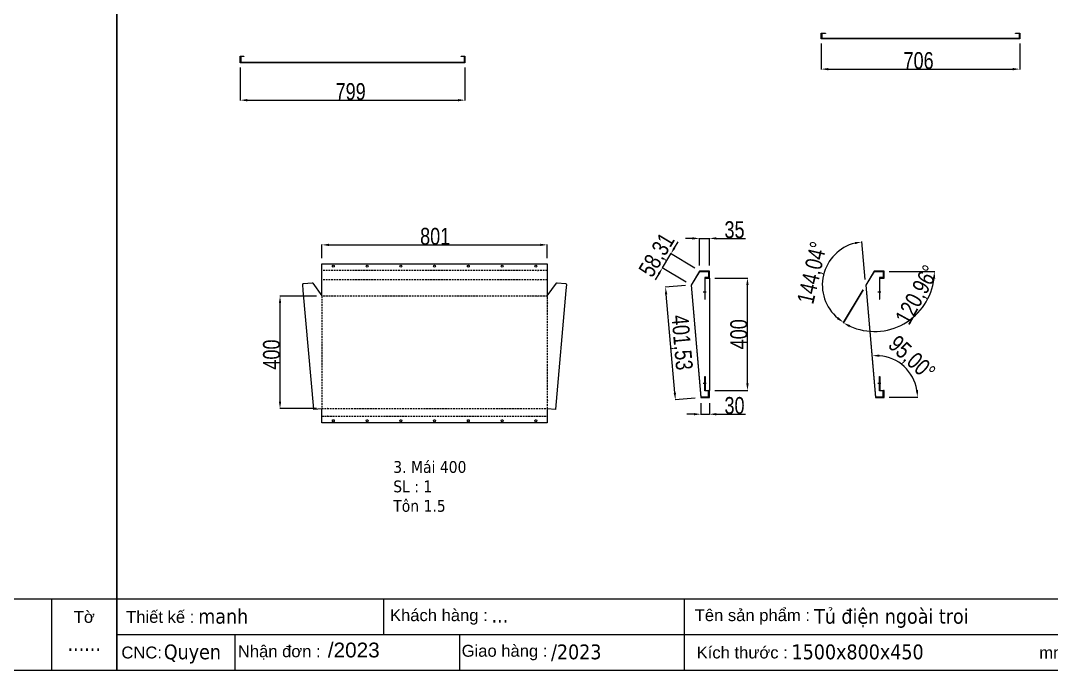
# Model space of a CAD drawing. Header units: inches. Extents: x 21 to 136330, y 8 to 58290.
# Drawn here: x 38993 to 42658, y 29378 to 31689 of the extents above; entities that cross this region are included whole.
import ezdxf
from ezdxf.enums import TextEntityAlignment as Align

# ---------------------------------------------------------------- set-up
doc = ezdxf.new("R2010")
doc.units = ezdxf.units.IN
doc.header["$MEASUREMENT"] = 0
doc.linetypes.add('HIDDEN', pattern=[9.525, 6.35, -3.175])
doc.layers.add('0 KHUNG KT01', color=7, linetype='Continuous')
doc.layers.add('@.0.DM. NÉT CHÍNH', color=7, linetype='Continuous')
doc.layers.add('0 TĂNG CỨNG', color=7, linetype='Continuous', lineweight=15)
doc.layers.add('@.0.DM. NÉT ĐỨT', color=8, linetype='HIDDEN', lineweight=9)
for name, color, linetype, transparency in [('@.0.DM. KÍCH THƯỚC', 8, 'Continuous', 0.2), ('@.0.DM. KÍCH THƯỚC @ 1', 8, 'Continuous', 0.2), ('@.DM. KÍCH THƯỚC', 8, 'Continuous', 0.2), ('@.DM. KÍCH THƯỚC @ 1', 8, 'Continuous', 0.2)]:
    doc.layers.add(name, color=color, linetype=linetype, transparency=transparency)
doc.styles.add('ARIAL', font='arial.ttf')
doc.styles.add('Note Text (ISO)', font='tahoma.ttf')
doc.styles.add('roman', font='roman.shx', dxfattribs={"width": 0.8})
doc.styles.add('Tahoma (Input Text)', font='tahoma.ttf')
doc.dimstyles.new('Kích thước Duy Mạnh', dxfattribs={"dimtxt": 30, "dimasz": 25, "dimexe": 1.25, "dimexo": 20, "dimtad": 1, "dimdec": 1, "dimtxsty": 'roman', "dimcen": 2.5, "dimclrd": 8, "dimclre": 8, "dimclrt": 2, "dimadec": 0, "dimazin": 0, "dimtfac": 1, "dimtdec": 1, "dimtix": 1, "dimtmove": 0, "dimatfit": 3, "dimfxl": 1, "dimtfillclr": 1, "dimarcsym": 0})

# ---------------------------------------------------------------- blocks, each defined once
blk = doc.blocks.new('*D932')
at = {"layer": '@.DM. KÍCH THƯỚC', "color": 8, "lineweight": -2, "transparency": 16777216}
for p, q in [((39774, 31522.2), (39774, 31404.7)), ((40573, 31522.2), (40573, 31404.7))]:
    blk.add_line(p, q, dxfattribs=at)
at = {"layer": '@.DM. KÍCH THƯỚC', "lineweight": -2, "transparency": 16777216}
blk.add_line((39799, 31406), (40548, 31406), dxfattribs=at)
at = {"layer": '@.DM. KÍCH THƯỚC', "transparency": 16777216}
for points in [[(39799, 31410.1), (39799, 31401.8), (39774, 31406)], [(40548, 31410.1), (40548, 31401.8), (40573, 31406)]]:
    blk.add_solid(points, dxfattribs=at)
at = {"layer": 'Defpoints', "color": 0, "transparency": 16777216}
for p in [(39774, 31542.2), (40573, 31542.2), (40573, 31406)]:
    blk.add_point(p, dxfattribs=at)
at = {"layer": '@.DM. KÍCH THƯỚC', "color": 2, "transparency": 16777216, "insert": (40112.9, 31466.6), "char_height": 60, "attachment_point": 1, "style": 'roman'}
blk.add_mtext('799', dxfattribs=at)
blk = doc.blocks.new('*D936')
at = {"layer": '@.DM. KÍCH THƯỚC', "color": 8, "lineweight": -2, "transparency": 16777216}
for p, q in [((41839.7, 31607.7), (41839.7, 31515.1)), ((42545.7, 31607.7), (42545.7, 31515.1))]:
    blk.add_line(p, q, dxfattribs=at)
at = {"layer": '@.DM. KÍCH THƯỚC', "lineweight": -2, "transparency": 16777216}
blk.add_line((41864.7, 31516.4), (42520.7, 31516.4), dxfattribs=at)
at = {"layer": '@.DM. KÍCH THƯỚC', "transparency": 16777216}
for points in [[(41864.7, 31520.5), (41864.7, 31512.2), (41839.7, 31516.4)], [(42520.7, 31520.5), (42520.7, 31512.2), (42545.7, 31516.4)]]:
    blk.add_solid(points, dxfattribs=at)
at = {"layer": 'Defpoints', "color": 0, "transparency": 16777216}
for p in [(41839.7, 31627.7), (42545.7, 31627.7), (42545.7, 31516.4)]:
    blk.add_point(p, dxfattribs=at)
at = {"layer": '@.DM. KÍCH THƯỚC', "color": 2, "transparency": 16777216, "insert": (42132.1, 31577), "char_height": 60, "attachment_point": 1, "style": 'roman'}
blk.add_mtext('706', dxfattribs=at)
blk = doc.blocks.new('KHUNG KT1')
at = {"color": 7}
for p, q in [((7128, -4752), (0, -4752)), ((2294.1, -4752), (2294.1, -5040)), ((6864, -4752), (6864, -5040)), ((4848, -4896), (0, -4896))]:
    blk.add_line(p, q, dxfattribs=at)
blk.add_lwpolyline([(0, 0), (7128, 0), (7128, -5040), (0, -5040)], close=True, dxfattribs=at)
at = {"layer": '0 KHUNG KT01'}
for p, q in [((1077.9, -4752), (1077.9, -4896)), ((476.3, -4896), (476.3, -5040)), ((1385.1, -4896), (1385.1, -5040))]:
    blk.add_line(p, q, dxfattribs=at)
at = {"color": 2, "char_height": 48, "style": 'ARIAL'}
for s, insert, width, attachment_point in [('  Khách hàng :', (1066.9, -4824), 2202.321, 4), ('  Tên sản phẩm :', (2299.1, -4824), 2202.321, 4), ('  Thiết kế :', (0, -4824), 2202.321, 4), ('Tờ', (6996, -4824), 264, 5), ('CNC:', (18.2, -4968), 2202.321, 4), ('  Nhận đơn :', (451.9, -4968), 2202.321, 4), ('  Giao hàng :', (1356.7, -4968), 2202.321, 4), ('  Kích thước :', (2307, -4968), 2202.321, 4), ('mm', (3729.5, -4968), 2202.321, 4)]:
    blk.add_mtext(s, dxfattribs=dict(at, insert=insert, width=width, attachment_point=attachment_point))
at = {"color": 1, "style": 'Tahoma (Input Text)', "flags": 8}
for tag, p in [('#01', (328.9, -4851.1)), ('#03', (1514.7, -4846.3)), ('#05', (2819, -4851.1)), ('#07', (4424, -4851.1)), ('#09', (5172.9, -4851.1)), ('#02', (189.8, -4995.1)), ('#04', (1755.3, -4995.1)), ('#06', (2727.8, -4995.1)), ('#08', (4382.7, -4995.1)), ('#10', (5172.9, -4995.1))]:
    blk.add_attdef(tag, p, '', height=60, dxfattribs=at)
blk.add_attdef('#11', text='', height=60, dxfattribs=at).set_placement((6996, -4961.6), align=Align.CENTER)
at = {"layer": '0 TĂNG CỨNG', "color": 1, "style": 'ARIAL'}
blk.add_attdef('#12', (852.8, -4987.6), '', height=60, dxfattribs=at)
blk = doc.blocks.new('*D996')
at = {"layer": '@.0.DM. KÍCH THƯỚC', "color": 8, "lineweight": -2, "transparency": 16777216}
for p, q in [((41411.7, 30328.5), (41411.7, 30288)), ((41441.7, 30328.5), (41441.7, 30288))]:
    blk.add_line(p, q, dxfattribs=at)
at = {"layer": '@.0.DM. KÍCH THƯỚC', "lineweight": -2, "transparency": 16777216}
for p, q in [((41386.7, 30289.2), (41361.7, 30289.2)), ((41411.7, 30289.2), (41441.7, 30289.2)), ((41466.7, 30289.2), (41570.7, 30289.2))]:
    blk.add_line(p, q, dxfattribs=at)
at = {"layer": '@.0.DM. KÍCH THƯỚC', "transparency": 16777216}
for points in [[(41386.7, 30293.4), (41386.7, 30285.1), (41411.7, 30289.2)], [(41466.7, 30293.4), (41466.7, 30285.1), (41441.7, 30289.2)]]:
    blk.add_solid(points, dxfattribs=at)
at = {"layer": 'Defpoints', "color": 0, "transparency": 16777216}
for p in [(41411.7, 30348.5), (41441.7, 30348.5), (41441.7, 30289.2)]:
    blk.add_point(p, dxfattribs=at)
at = {"layer": '@.0.DM. KÍCH THƯỚC', "color": 2, "transparency": 16777216, "insert": (41531.2, 30319.9), "char_height": 60, "attachment_point": 5, "style": 'roman'}
blk.add_mtext('30', dxfattribs=at)
blk = doc.blocks.new('*D997')
at = {"layer": '@.0.DM. KÍCH THƯỚC', "color": 8, "lineweight": -2, "transparency": 16777216}
for p, q in [((41461.7, 30773.5), (41578.5, 30773.5)), ((41461.7, 30373.5), (41578.5, 30373.5))]:
    blk.add_line(p, q, dxfattribs=at)
at = {"layer": '@.0.DM. KÍCH THƯỚC', "lineweight": -2, "transparency": 16777216}
blk.add_line((41577.2, 30398.5), (41577.2, 30748.5), dxfattribs=at)
at = {"layer": '@.0.DM. KÍCH THƯỚC', "transparency": 16777216}
for points in [[(41573.1, 30748.5), (41581.4, 30748.5), (41577.2, 30773.5)], [(41573.1, 30398.5), (41581.4, 30398.5), (41577.2, 30373.5)]]:
    blk.add_solid(points, dxfattribs=at)
at = {"layer": 'Defpoints', "color": 0, "transparency": 16777216}
for p in [(41441.7, 30773.5), (41577.2, 30773.5), (41441.7, 30373.5)]:
    blk.add_point(p, dxfattribs=at)
at = {"layer": '@.0.DM. KÍCH THƯỚC', "color": 2, "transparency": 16777216, "insert": (41546.6, 30573.5), "char_height": 60, "attachment_point": 5, "rotation": 90, "style": 'roman'}
blk.add_mtext('400', dxfattribs=at)
blk = doc.blocks.new('*D998')
at = {"layer": '@.0.DM. KÍCH THƯỚC', "color": 8, "lineweight": -2, "transparency": 16777216}
for p, q in [((41356.8, 30746.8), (41284.9, 30740.5)), ((41391.8, 30346.8), (41319.9, 30340.5))]:
    blk.add_line(p, q, dxfattribs=at)
at = {"layer": '@.0.DM. KÍCH THƯỚC', "lineweight": -2, "transparency": 16777216}
blk.add_line((41318.9, 30365.5), (41288.3, 30715.7), dxfattribs=at)
at = {"layer": '@.0.DM. KÍCH THƯỚC', "transparency": 16777216}
for points in [[(41292.4, 30716), (41284.1, 30715.3), (41286.1, 30740.6)], [(41323.1, 30365.8), (41314.8, 30365.1), (41321.1, 30340.6)]]:
    blk.add_solid(points, dxfattribs=at)
at = {"layer": 'Defpoints', "color": 0, "transparency": 16777216}
for p in [(41376.7, 30748.5), (41286.1, 30740.6), (41411.7, 30348.5)]:
    blk.add_point(p, dxfattribs=at)
at = {"layer": '@.0.DM. KÍCH THƯỚC', "color": 2, "transparency": 16777216, "insert": (41339.8, 30543.7), "char_height": 60, "attachment_point": 5, "rotation": 275.0005, "style": 'roman'}
blk.add_mtext('401,53', dxfattribs=at)
blk = doc.blocks.new('*D946')
at = {"layer": '@.0.DM. KÍCH THƯỚC', "lineweight": -2, "transparency": 16777216}
for p, q in [((41317.7, 30881.1), (41330.6, 30902.5)), ((41274.9, 30809.6), (41304.9, 30859.6)), ((41262, 30788.2), (41249.1, 30766.7))]:
    blk.add_line(p, q, dxfattribs=at)
at = {"layer": '@.0.DM. KÍCH THƯỚC', "color": 8, "lineweight": -2, "transparency": 16777216}
for p, q in [((41389.6, 30808.8), (41303.8, 30860.3)), ((41359.6, 30758.8), (41273.8, 30810.3))]:
    blk.add_line(p, q, dxfattribs=at)
at = {"layer": '@.0.DM. KÍCH THƯỚC', "transparency": 16777216}
for points in [[(41314.2, 30883.2), (41321.3, 30878.9), (41304.9, 30859.6)], [(41258.4, 30790.3), (41265.6, 30786), (41274.9, 30809.6)]]:
    blk.add_solid(points, dxfattribs=at)
at = {"layer": 'Defpoints', "color": 0, "transparency": 16777216}
for p in [(41304.9, 30859.6), (41406.7, 30798.5), (41376.7, 30748.5)]:
    blk.add_point(p, dxfattribs=at)
at = {"layer": '@.0.DM. KÍCH THƯỚC', "color": 2, "transparency": 16777216, "insert": (41258.7, 30853.3), "char_height": 60, "attachment_point": 5, "rotation": 59.036, "style": 'roman'}
blk.add_mtext('58,31', dxfattribs=at)
blk = doc.blocks.new('*D947')
at = {"layer": '@.0.DM. KÍCH THƯỚC', "lineweight": -2, "transparency": 16777216}
for p, q in [((41381.7, 30914.4), (41356.7, 30914.4)), ((41406.7, 30914.4), (41441.7, 30914.4)), ((41466.7, 30914.4), (41570.7, 30914.4))]:
    blk.add_line(p, q, dxfattribs=at)
at = {"layer": '@.0.DM. KÍCH THƯỚC', "color": 8, "lineweight": -2, "transparency": 16777216}
for p, q in [((41406.7, 30818.5), (41406.7, 30915.7)), ((41441.7, 30818.5), (41441.7, 30915.7))]:
    blk.add_line(p, q, dxfattribs=at)
at = {"layer": '@.0.DM. KÍCH THƯỚC', "transparency": 16777216}
for points in [[(41381.7, 30918.6), (41381.7, 30910.3), (41406.7, 30914.4)], [(41466.7, 30918.6), (41466.7, 30910.3), (41441.7, 30914.4)]]:
    blk.add_solid(points, dxfattribs=at)
at = {"layer": 'Defpoints', "color": 0, "transparency": 16777216}
for p in [(41406.7, 30914.4), (41406.7, 30798.5), (41441.7, 30798.5)]:
    blk.add_point(p, dxfattribs=at)
at = {"layer": '@.0.DM. KÍCH THƯỚC', "color": 2, "transparency": 16777216, "insert": (41531.2, 30945.1), "char_height": 60, "attachment_point": 5, "style": 'roman'}
blk.add_mtext('35', dxfattribs=at)
blk = doc.blocks.new('*D948')
at = {"layer": '@.0.DM. KÍCH THƯỚC', "color": 8, "lineweight": -2, "transparency": 16777216}
blk.add_line((42081.2, 30350), (42183.2, 30350), dxfattribs=at)
at = {"layer": '@.0.DM. KÍCH THƯỚC', "lineweight": -2, "transparency": 16777216}
blk.add_arc((42034.1, 30350), 147.9, 9.6979, 85.3009, dxfattribs=at)
at = {"layer": '@.0.DM. KÍCH THƯỚC', "transparency": 16777216}
for points in [[(42046.2, 30493.2), (42046.2, 30501.5), (42021.2, 30497.3)], [(42184, 30375.3), (42175.7, 30374.6), (42182, 30350)]]:
    blk.add_solid(points, dxfattribs=at)
at = {"layer": 'Defpoints', "color": 0, "transparency": 16777216}
for p in [(41999.3, 30748.2), (42160, 30427.6), (42034.1, 30350), (42034.1, 30350), (42061.2, 30350)]:
    blk.add_point(p, dxfattribs=at)
at = {"layer": '@.0.DM. KÍCH THƯỚC', "color": 2, "transparency": 16777216, "insert": (42158.6, 30485.8), "char_height": 60, "attachment_point": 5, "rotation": 317.4994, "style": 'roman'}
blk.add_mtext('95,00°', dxfattribs=at)
blk = doc.blocks.new('*D949')
at = {"layer": '@.0.DM. KÍCH THƯỚC', "color": 8, "lineweight": -2, "transparency": 16777216}
for p, q in [((41996, 30768.4), (41984.2, 30903.5)), ((41987.4, 30731.4), (41917.7, 30615.1))]:
    blk.add_line(p, q, dxfattribs=at)
at = {"layer": '@.0.DM. KÍCH THƯỚC', "lineweight": -2, "transparency": 16777216}
blk.add_arc((41997.7, 30748.5), 154.3, 104.2919, 229.7446, dxfattribs=at)
at = {"layer": '@.0.DM. KÍCH THƯỚC', "transparency": 16777216}
for points in [[(41958.9, 30902.2), (41960.3, 30893.9), (41984.3, 30902.2)], [(41900.4, 30634.1), (41895.6, 30627.3), (41918.3, 30616.2)]]:
    blk.add_solid(points, dxfattribs=at)
at = {"layer": 'Defpoints', "color": 0, "transparency": 16777216}
for p in [(41874.5, 30841.4), (42027.7, 30798.5), (41997.7, 30748.5), (41997.7, 30748.5), (42032.7, 30348.5)]:
    blk.add_point(p, dxfattribs=at)
at = {"layer": '@.0.DM. KÍCH THƯỚC', "color": 2, "transparency": 16777216, "insert": (41811.9, 30791.3), "char_height": 60, "attachment_point": 5, "rotation": 77.0183, "style": 'roman'}
blk.add_mtext('144,04°', dxfattribs=at)
blk = doc.blocks.new('*D950')
at = {"layer": '@.0.DM. KÍCH THƯỚC', "color": 8, "lineweight": -2, "transparency": 16777216}
for p, q in [((42081.2, 30797), (42243.4, 30797)), ((41989, 30731), (41918.1, 30612.8))]:
    blk.add_line(p, q, dxfattribs=at)
at = {"layer": '@.0.DM. KÍCH THƯỚC', "lineweight": -2, "transparency": 16777216}
blk.add_arc((42028.6, 30797), 213.5, 245.7474, 353.2886, dxfattribs=at)
at = {"layer": '@.0.DM. KÍCH THƯỚC', "transparency": 16777216}
for points in [[(42236.5, 30772.3), (42244.8, 30771.8), (42242.1, 30797)], [(41938.9, 30598.6), (41942.8, 30606), (41918.7, 30613.9)]]:
    blk.add_solid(points, dxfattribs=at)
at = {"layer": 'Defpoints', "color": 0, "transparency": 16777216}
for p in [(42028.6, 30797), (42028.6, 30797), (42061.2, 30797), (41999.3, 30748.2), (42063.3, 30586.3)]:
    blk.add_point(p, dxfattribs=at)
at = {"layer": '@.0.DM. KÍCH THƯỚC', "color": 2, "transparency": 16777216, "insert": (42183.9, 30711.6), "char_height": 60, "attachment_point": 5, "rotation": 61.2044, "style": 'roman'}
blk.add_mtext('120,96°', dxfattribs=at)
blk = doc.blocks.new('*D951')
at = {"layer": '@.DM. KÍCH THƯỚC', "color": 8, "lineweight": -2, "transparency": 16777216}
for p, q in [((40064.4, 30843.8), (40064.4, 30892.7)), ((40865.4, 30843.8), (40865.4, 30892.7))]:
    blk.add_line(p, q, dxfattribs=at)
at = {"layer": '@.DM. KÍCH THƯỚC', "lineweight": -2, "transparency": 16777216}
blk.add_line((40089.4, 30891.4), (40840.4, 30891.4), dxfattribs=at)
at = {"layer": '@.DM. KÍCH THƯỚC', "transparency": 16777216}
for points in [[(40089.4, 30895.6), (40089.4, 30887.3), (40064.4, 30891.4)], [(40840.4, 30895.6), (40840.4, 30887.3), (40865.4, 30891.4)]]:
    blk.add_solid(points, dxfattribs=at)
at = {"layer": 'Defpoints', "color": 0, "transparency": 16777216}
for p in [(40865.4, 30891.4), (40064.4, 30823.8), (40865.4, 30823.8)]:
    blk.add_point(p, dxfattribs=at)
at = {"layer": '@.DM. KÍCH THƯỚC', "color": 2, "transparency": 16777216, "insert": (40413.4, 30952), "char_height": 60, "attachment_point": 1, "style": 'roman'}
blk.add_mtext('801', dxfattribs=at)
blk = doc.blocks.new('*D952')
at = {"layer": '@.DM. KÍCH THƯỚC', "color": 8, "lineweight": -2, "transparency": 16777216}
for p, q in [((40045.4, 30709.5), (39914.1, 30709.5)), ((40045.4, 30309.4), (39914.1, 30309.4))]:
    blk.add_line(p, q, dxfattribs=at)
at = {"layer": '@.DM. KÍCH THƯỚC', "lineweight": -2, "transparency": 16777216}
blk.add_line((39915.4, 30334.4), (39915.4, 30684.5), dxfattribs=at)
at = {"layer": '@.DM. KÍCH THƯỚC', "transparency": 16777216}
for points in [[(39911.2, 30684.5), (39919.5, 30684.5), (39915.4, 30709.5)], [(39911.2, 30334.4), (39919.5, 30334.4), (39915.4, 30309.4)]]:
    blk.add_solid(points, dxfattribs=at)
at = {"layer": 'Defpoints', "color": 0, "transparency": 16777216}
for p in [(39915.4, 30709.5), (40065.4, 30709.5), (40065.4, 30309.4)]:
    blk.add_point(p, dxfattribs=at)
at = {"layer": '@.DM. KÍCH THƯỚC', "color": 2, "transparency": 16777216, "insert": (39854.8, 30447.8), "char_height": 60, "attachment_point": 1, "rotation": 90, "style": 'roman'}
blk.add_mtext('400', dxfattribs=at)

msp = doc.modelspace()

# ---------------------------------------------------------------- linework, layer by layer
at = {"layer": '@.0.DM. NÉT CHÍNH'}
for p, q in [((41854.6949, 31643.161), (41854.6949, 31644.661)), ((42530.6949, 31643.161), (42530.6949, 31644.661)), ((39786.9737, 31561.2377), (39786.9737, 31562.7377)), ((40559.9737, 31561.2377), (40559.9737, 31562.7377)), ((41441.7243, 30773.5002), (41441.7243, 30373.4993)), ((40064.3761, 30710.525), (40064.3761, 30709.542)), ((40865.3761, 30710.525), (40865.3761, 30709.542)), ((41441.723, 30373.4993), (41440.223, 30373.4993)), ((42062.7347, 30373.4993), (42061.2347, 30373.4993)), ((40064.3761, 30308.3021), (40064.3761, 30309.399)), ((40865.3761, 30308.3021), (40865.3761, 30309.399))]:
    msp.add_line(p, q, dxfattribs=at)
at = {"layer": '@.0.DM. NÉT CHÍNH', "color": 1}
for p, q in [((40098.668, 30800.0086), (40097.168, 30800.0086)), ((40831.0842, 30800.0086), (40832.5842, 30800.0086)), ((40098.8962, 30766.8979), (40097.3962, 30766.8979)), ((40830.8559, 30766.8979), (40832.3559, 30766.8979)), ((41430.4744, 30723.5002), (41420.3225, 30723.5002)), ((42051.4861, 30723.5002), (42041.3343, 30723.5002)), ((40063.6796, 30685.3185), (40063.6796, 30683.8185)), ((40098.9133, 30709.5213), (40097.4133, 30709.5213)), ((40830.8389, 30709.5213), (40832.3389, 30709.5213)), ((40866.0725, 30685.3185), (40866.0725, 30683.8185)), ((41430.4744, 30398.4993), (41420.3225, 30398.4993)), ((42051.4861, 30398.4993), (42041.3343, 30398.4993)), ((40063.6796, 30338.3014), (40063.6796, 30336.8014)), ((40084.7142, 30309.4338), (40083.2142, 30309.4338)), ((40845.0379, 30309.4338), (40846.5379, 30309.4338)), ((40866.0725, 30338.3014), (40866.0725, 30336.8014)), ((40084.7142, 30281.8841), (40083.2142, 30281.8841)), ((40845.0379, 30281.8841), (40846.5379, 30281.8841))]:
    msp.add_line(p, q, dxfattribs=at)
at = {"layer": '@.0.DM. NÉT CHÍNH'}
for points in [[(41854.7656, 31644.661), (41854.7656, 31643.161), (41841.1949, 31643.161), (41841.1949, 31626.161), (42544.1949, 31626.161), (42544.1949, 31643.161), (42530.6242, 31643.161), (42530.6242, 31644.661), (42545.6949, 31644.661), (42545.6949, 31624.661), (41839.6949, 31624.661), (41839.6949, 31644.661)], [(39775.4737, 31561.2377), (39775.4737, 31540.7377), (40571.4737, 31540.7377), (40571.4737, 31561.2377), (40559.903, 31561.2377), (40559.903, 31562.7377), (40572.9737, 31562.7377), (40572.9737, 31539.2377), (39773.9737, 31539.2377), (39773.9737, 31562.7377), (39787.0444, 31562.7377), (39787.0444, 31561.2377)], [(41440.223, 30773.5002), (41440.223, 30793.5002), (41438.723, 30793.5002), (41438.723, 30775.0002), (41425.223, 30775.0002), (41425.223, 30698.5002), (41426.723, 30698.5002), (41426.723, 30773.5002)], [(42061.2347, 30773.5002), (42061.2347, 30793.5002), (42059.7347, 30793.5002), (42059.7347, 30775.0002), (42046.2347, 30775.0002), (42046.2347, 30698.5002), (42047.7347, 30698.5002), (42047.7347, 30773.5002)], [(41440.223, 30373.4993), (41440.223, 30353.4993), (41438.723, 30353.4993), (41438.723, 30371.9993), (41425.223, 30371.9993), (41425.223, 30423.4993), (41426.723, 30423.4993), (41426.723, 30373.4993)], [(42061.2347, 30373.4993), (42061.2347, 30353.4993), (42059.7347, 30353.4993), (42059.7347, 30371.9993), (42046.2347, 30371.9993), (42046.2347, 30423.4993), (42047.7347, 30423.4993), (42047.7347, 30373.4993)]]:
    msp.add_lwpolyline(points, close=True, dxfattribs=at)
msp.add_lwpolyline([(40064.3761, 30710.6538), (40064.3761, 30823.7569), (40865.3761, 30823.7569), (40865.3761, 30710.6538), (40898.0124, 30755.6399, -0.263446003), (40900.7019, 30756.8668), (40930.8882, 30754.228, -0.414213562), (40933.6156, 30750.9781), (40931.6997, 30729.0617), (40894.7856, 30307.1667), (40894.6548, 30305.6724), (40865.3761, 30308.2339), (40865.3761, 30258.1877), (40064.3761, 30258.1877), (40064.3761, 30308.2339), (40035.0973, 30305.6724), (40034.9666, 30307.1667), (39998.0525, 30729.0617), (39996.1366, 30750.9781, -0.414213562), (39998.8639, 30754.228), (40029.0502, 30756.8668, -0.263446003), (40031.7398, 30755.6399)], format="xyb", close=True, dxfattribs=at)
for points in [[(41440.223, 30373.4993), (41440.223, 30349.9993), (41413.0884, 30349.9993), (41378.2633, 30748.1503), (41407.5735, 30797.0002), (41440.2243, 30797.0002), (41440.2243, 30773.5002), (41441.7243, 30773.5002), (41441.7243, 30798.5002), (41406.7243, 30798.5002), (41376.7238, 30748.4999), (41411.723, 30348.4993), (41441.723, 30348.4993), (41441.723, 30373.4993)], [(42061.2347, 30373.4993), (42061.2347, 30349.9993), (42034.1002, 30349.9993), (41999.2751, 30748.1503), (42028.5853, 30797.0002), (42061.236, 30797.0002), (42061.236, 30773.5002), (42062.736, 30773.5002), (42062.736, 30798.5002), (42027.736, 30798.5002), (41997.7356, 30748.4999), (42032.7347, 30348.4993), (42062.7347, 30348.4993), (42062.7347, 30373.4993)]]:
    msp.add_lwpolyline(points, dxfattribs=at)
for centre in [(40104.8761, 30815.7569), (40224.8761, 30815.7569), (40344.8761, 30815.7569), (40464.8761, 30815.7569), (40584.8761, 30815.7569), (40704.8761, 30815.7569), (40824.8761, 30815.7569), (40104.8761, 30266.1877), (40224.8761, 30266.1877), (40344.8761, 30266.1877), (40464.8761, 30266.1877), (40584.8761, 30266.1877), (40704.8761, 30266.1877), (40824.8761, 30266.1877)]:
    msp.add_circle(centre, 3.5, dxfattribs=at)
at = {"layer": '@.0.DM. NÉT ĐỨT'}
for p, q in [((40865.3761, 30800.0604), (40064.3761, 30800.0604)), ((40865.3761, 30766.9497), (40064.3761, 30766.9497)), ((40064.3761, 30281.8841), (40865.3761, 30281.8841))]:
    msp.add_line(p, q, dxfattribs=at)
msp.add_lwpolyline([(40063.6796, 30709.5213), (40063.6796, 30309.4338), (40866.0725, 30309.4338), (40866.0725, 30709.5213)], close=True, dxfattribs=at)

# ---------------------------------------------------------------- block references
at = {"layer": '0 TĂNG CỨNG', "color": 1}
ref = msp.add_blockref('KHUNG KT1', (33067.756, 33809.8155), dxfattribs=dict(at, xscale=0.8792977987369557, yscale=0.8792977987369557, zscale=0.8792977987369557))
ref.add_attrib('#11', '......', dxfattribs={"layer": '0', "color": 1, "height": 52.75787, "style": 'Tahoma (Input Text)'}).set_placement((39219.3091, 29447.061), align=Align.CENTER)
ref = msp.add_blockref('KHUNG KT1', (39335.3907, 33809.8155), dxfattribs=dict(at, xscale=0.8792977987369557, yscale=0.8792977987369557, zscale=0.8792977987369557))
ref.add_attrib('#12', '/2023', (40085.2994, 29424.2249), dxfattribs={"color": 1, "height": 52.75787, "style": 'ARIAL'})
ref.add_attrib('#01', 'manh', (39624.6167, 29544.2887), dxfattribs={"layer": '0', "color": 1, "height": 52.75787, "style": 'Tahoma (Input Text)'})
ref.add_attrib('#03', '...', (40667.2792, 29548.4536), dxfattribs={"layer": '0', "color": 1, "height": 52.75787, "style": 'Tahoma (Input Text)'})
ref.add_attrib('#04', '/2023', (40878.8247, 29417.6698), dxfattribs={"layer": '0', "color": 1, "height": 52.75787, "style": 'Tahoma (Input Text)'})
ref.add_attrib('#05', 'Tủ điện ngoài troi', (41814.1392, 29544.2887), dxfattribs={"layer": '0', "color": 1, "height": 52.757868, "style": 'Tahoma (Input Text)'})
ref.add_attrib('#06', '1500x800x450', (41733.9763, 29417.6698), dxfattribs={"layer": '0', "color": 1, "height": 52.757868, "style": 'Tahoma (Input Text)'})
ref.add_attrib('#02', 'Quyen', (39502.2693, 29417.6698), dxfattribs={"layer": '0', "color": 1, "height": 52.75787, "style": 'Tahoma (Input Text)'})

# ---------------------------------------------------------------- texts
at = {"layer": '@.0.DM. NÉT CHÍNH', "color": 2, "insert": (40317.8484, 30122.6386), "char_height": 41.999999, "width": 551.411705, "attachment_point": 1, "line_spacing_factor": 0.987884, "style": 'Note Text (ISO)'}
msp.add_mtext('\\fTahoma|b0|i0;3. Mái 400\\P\\fTahoma|b0|i0;SL : 1\\P\\fTahoma|b0|i0;Tôn 1.5', dxfattribs=at)

# ---------------------------------------------------------------- dimensions: what is measured, and where the dimension line sits
at = {"layer": '@.0.DM. KÍCH THƯỚC @ 1'}
for base, p1, p2, picture, middle, dimtype in [((41406.7243, 30914.4294), (41441.7243, 30798.5002), (41406.7243, 30798.5002), '*D947', (41531.2064, 30914.4294), 129), ((41441.723, 30289.2275), (41411.723, 30348.4993), (41441.723, 30348.4993), '*D996', (41531.2051, 30289.2275), 128)]:
    dim = msp.add_linear_dim(base=base, p1=p1, p2=p2, angle=180, dimstyle='Kích thước Duy Mạnh', override={"dimscale": 1, "dimtxt": 60, "dimdec": 2, "dimclrd": 256, "dimadec": 2, "dimtdec": 2, "dimtix": 1, "dimtofl": 1, "dimtmove": 0, "dimatfit": 3}, dxfattribs=at)
    dim.commit()
    dim.dimension.update_dxf_attribs({"geometry": picture, "text_midpoint": middle, "dimtype": dimtype})
for p1, p2, distance, picture, middle in [((41376.7238, 30748.4999), (41406.7243, 30798.5002), 118.7904, '*D946', (41258.7017, 30853.3142)), ((41411.723, 30348.4993), (41376.7238, 30748.4999), 90.9721, '*D998', (41339.7985, 30543.7376))]:
    dim = msp.add_aligned_dim(p1=p1, p2=p2, distance=distance, dimstyle='Kích thước Duy Mạnh', override={"dimscale": 1, "dimtxt": 60, "dimdec": 2, "dimclrd": 256, "dimadec": 2, "dimtdec": 2, "dimtix": 1, "dimtofl": 1, "dimtmove": 0, "dimatfit": 3}, dxfattribs=at)
    dim.commit()
    dim.dimension.update_dxf_attribs({"geometry": picture, "text_midpoint": middle})
for base, line1, line2, picture, middle in [((41874.4596, 30841.3533), ((41997.7356, 30748.4999), (42032.7347, 30348.4993)), ((42027.736, 30798.5002), (41997.7356, 30748.4999)), '*D949', (41811.9364, 30791.3326)), ((42159.9626, 30427.6312), ((42034.1002, 30349.9993), (41999.2751, 30748.1503)), ((42061.2347, 30349.9993), (42034.1002, 30349.9993)), '*D948', (42158.5574, 30485.8176))]:
    dim = msp.add_angular_dim_2l(base=base, line1=line1, line2=line2, dimstyle='Kích thước Duy Mạnh', override={"dimscale": 1, "dimtxt": 60, "dimdec": 2, "dimclrd": 256, "dimadec": 2, "dimtdec": 2, "dimtix": 1, "dimtofl": 1, "dimtmove": 0, "dimatfit": 3}, dxfattribs=at)
    dim.commit()
    dim.dimension.update_dxf_attribs({"geometry": picture, "text_midpoint": middle})
dim = msp.add_angular_dim_2l(base=(42063.3065, 30586.2928), line1=((42028.5853, 30797.0002), (42061.236, 30797.0002)), line2=((41999.2751, 30748.1503), (42028.5853, 30797.0002)), dimstyle='Kích thước Duy Mạnh', override={"dimscale": 1, "dimtxt": 60, "dimdec": 2, "dimclrd": 256, "dimadec": 2, "dimtdec": 2, "dimtix": 1, "dimtofl": 1, "dimtmove": 0, "dimatfit": 3}, dxfattribs=at)
dim.commit()
dim.dimension.update_dxf_attribs({"geometry": '*D950', "text_midpoint": (42215.7275, 30694.1364), "dimtype": 130})
dim = msp.add_linear_dim(base=(41577.2482, 30773.5002), p1=(41441.723, 30373.4993), p2=(41441.7243, 30773.5002), angle=90, dimstyle='Kích thước Duy Mạnh', override={"dimscale": 1, "dimtxt": 60, "dimdec": 2, "dimclrd": 256, "dimadec": 2, "dimtdec": 2, "dimtix": 1, "dimtofl": 1, "dimtmove": 0, "dimatfit": 3}, dxfattribs=at)
dim.commit()
dim.dimension.update_dxf_attribs({"geometry": '*D997', "text_midpoint": (41546.6232, 30573.4998)})
at = {"layer": '@.DM. KÍCH THƯỚC @ 1', "color": 0}
for base, p1, p2, picture, middle in [((42545.6949, 31516.3604), (41839.6949, 31627.661), (42545.6949, 31627.661), '*D936', (42192.6949, 31516.3604)), ((40572.9737, 31405.9795), (39773.9737, 31542.2377), (40572.9737, 31542.2377), '*D932', (40173.4737, 31405.9795))]:
    dim = msp.add_linear_dim(base=base, p1=p1, p2=p2, dimstyle='Kích thước Duy Mạnh', override={"dimscale": 1, "dimtxt": 60, "dimdec": 0, "dimclrd": 256, "dimtdec": 0, "dimtix": 1, "dimtofl": 0, "dimtmove": 0, "dimatfit": 1}, dxfattribs=at)
    dim.commit()
    dim.dimension.update_dxf_attribs({"geometry": picture, "text_midpoint": middle, "dimtype": 128})
for base, p1, p2, angle, picture, middle in [((40865.3761, 30891.4224), (40064.3761, 30823.7569), (40865.3761, 30823.7569), 180, '*D951', (40464.8761, 30891.4224)), ((39915.3761, 30709.5213), (40065.3761, 30309.4338), (40065.3761, 30709.5213), 270, '*D952', (39915.3761, 30509.4775))]:
    dim = msp.add_linear_dim(base=base, p1=p1, p2=p2, angle=angle, dimstyle='Kích thước Duy Mạnh', override={"dimscale": 1, "dimtxt": 60, "dimdec": 0, "dimclrd": 256, "dimtdec": 0, "dimtix": 1, "dimtofl": 0, "dimtmove": 0, "dimatfit": 1}, dxfattribs=at)
    dim.commit()
    dim.dimension.update_dxf_attribs({"geometry": picture, "text_midpoint": middle, "dimtype": 128})

doc.saveas('drawing.dxf')
